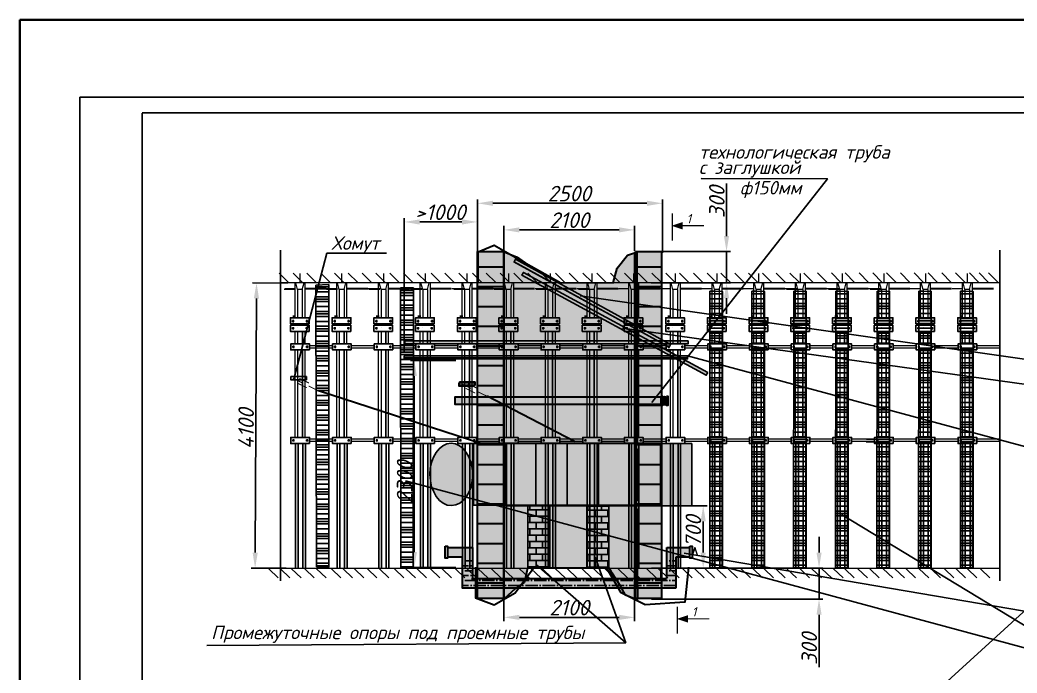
# Model space of a CAD drawing. Header units: millimetres. Extents: x 2479 to 6465, y 644 to 4399.
# Drawn here: x 3192.4 to 3512.8, y 916.5 to 1126.5 of the extents above; entities that cross this region are included whole.
import ezdxf

# ---------------------------------------------------------------- set-up
doc = ezdxf.new("R2010")
doc.units = ezdxf.units.MM
doc.header["$PDMODE"] = 1
doc.layers.add('Layer1', color=5, linetype='Continuous')
doc.layers.add('надписи', color=7, linetype='Continuous')
doc.styles.add('3m', font='italict.shx', dxfattribs={"height": 3})
doc.styles.get("Standard").update_dxf_attribs({"font": 'isocpeui.ttf'})
doc.dimstyles.new('ISO-25$0', dxfattribs={"dimtxt": 2.5, "dimasz": 2.5, "dimexe": 1.25, "dimexo": 2, "dimgap": 3, "dimtad": 1, "dimjust": 2, "dimtih": 1, "dimtoh": 1, "dimdec": 3, "dimlfac": 0.1, "dimtxsty": '3m', "dimblk": 'NONE', "dimcen": 2.5, "dimdle": 2, "dimse1": 1, "dimse2": 1, "dimclrd": 256, "dimclrt": 5, "dimadec": 0, "dimazin": 0, "dimtm": 1e-09, "dimtfac": 1, "dimtdec": 3, "dimtmove": 0, "dimatfit": 3, "dimfxl": 0, "dimlwd": 0, "dimlwe": 0, "dimarcsym": 0})

# ---------------------------------------------------------------- blocks, each defined once
blk = doc.blocks.new('*D320')
at = {"color": 0, "linetype": 'Continuous', "lineweight": -2}
for p, q in [((3347.9, 949.59), (3347.9, 933.19)), ((3389.9, 949.59), (3389.9, 933.19)), ((3384.9, 934.44), (3352.9, 934.44))]:
    blk.add_line(p, q, dxfattribs=at)
at = {"color": 0, "linetype": 'Continuous', "lineweight": 40}
for points in [[(3352.9, 935.28), (3352.9, 933.61), (3347.9, 934.44)], [(3384.9, 935.28), (3384.9, 933.61), (3389.9, 934.44)]]:
    blk.add_solid(points, dxfattribs=at)
at = {"layer": 'Defpoints', "color": 0, "linetype": 'Continuous', "lineweight": 40}
for p in [(3347.9, 950.21), (3389.9, 950.21), (3347.9, 934.44)]:
    blk.add_point(p, dxfattribs=at)
at = {"color": 0, "linetype": 'Continuous', "lineweight": 18, "insert": (3368.9, 937.57), "char_height": 5, "attachment_point": 5}
blk.add_mtext('2100', dxfattribs=at)
blk = doc.blocks.new('zam1')
at = {"color": 5, "linetype": 'Continuous'}
blk.add_line((-3.01, 0, 2), (-3.01, 0, 2), dxfattribs=at)
at = {"color": 12, "linetype": 'Continuous'}
for p, q in [((-2.58, 1, 2.5), (-1.84, 1, 2.5)), ((-2.23, 1.4, 2.5), (-2.23, 0.61, 2.5)), ((1.8, 1, 2.5), (2.54, 1, 2.5)), ((2.16, 1.4, 2.5), (2.16, 0.61, 2.5))]:
    blk.add_line(p, q, dxfattribs=at)
blk.add_3dface([(-3.01, 0, 2), (-3.01, 1.96, 2), (3.01, 1.96, 2), (3.01, 0, 2)])
blk = doc.blocks.new('рама')
at = {"color": 7, "linetype": 'Continuous', "lineweight": 0}
for p, q in [((170.65, 2238.06), (170.65, 2241.06)), ((169.16, 2238.05), (169.16, 2233.56)), ((170, 2235.95), (169.44, 2238.05)), ((171.51, 2235.95), (172.07, 2238.05)), ((172.38, 2238.05), (172.38, 2233.56)), ((162.34, 2236.06), (169.13, 2236.04)), ((162.35, 2236.31), (169.13, 2236.29)), ((169.16, 2233.56), (169.16, 2226.89)), ((170, 2235.95), (170, 2233.56)), ((170, 2233.56), (170, 2226.89)), ((171.51, 2235.95), (171.51, 2233.56)), ((171.51, 2233.56), (171.51, 2226.89)), ((172.38, 2233.56), (172.38, 2226.89)), ((169.16, 2222.5), (169.16, 2218.53)), ((171.51, 2222.5), (171.51, 2218.53)), ((172.38, 2222.5), (172.38, 2218.53)), ((169.16, 2216.54), (169.16, 2188.43)), ((171.51, 2216.54), (171.51, 2188.4)), ((172.38, 2216.54), (172.38, 2188.4))]:
    blk.add_line(p, q, dxfattribs=at)
at = {"color": 7, "lineweight": 13}
blk.add_line((175.6, 2236.31), (172.31, 2236.31), dxfattribs=at)
at = {"color": 2, "linetype": 'Continuous'}
for p, q in [((172.14, 2227.37), (173.02, 2227.37)), ((172.22, 2227.37), (173.1, 2227.37))]:
    blk.add_line(p, q, dxfattribs=at)
at = {"color": 5, "linetype": 'Continuous'}
for p, q in [((167.71, 2224.93, 2), (167.71, 2224.93, 2)), ((167.79, 2224.93, 2), (167.79, 2224.93, 2)), ((167.79, 2222.49, 2), (167.79, 2222.49, 2))]:
    blk.add_line(p, q, dxfattribs=at)
at = {"color": 7, "linetype": 'Continuous'}
for p, q in [((173.81, 2224.93, 2), (167.79, 2224.93, 2)), ((169.12, 2224.93, -0.23), (169.12, 2224.45, -0.14)), ((170.01, 2224.45, -0.58), (170.01, 2224.93, -1)), ((171.5, 2224.93, -0.63), (171.5, 2224.45, -0.36)), ((172.39, 2224.93, -0.78), (172.39, 2224.45, -0.45)), ((171.5, 2223.81), (171.5, 2223.81)), ((171.5, 2223.81), (171.5, 2223.81))]:
    blk.add_line(p, q, dxfattribs=at)
at = {"color": 12, "linetype": 'Continuous'}
for p, q in [((168.16, 2225.76, 2.5), (168.9, 2225.76, 2.5)), ((168.51, 2226.16, 2.5), (168.51, 2225.37, 2.5)), ((168.58, 2223.89, 2.5), (168.58, 2223.1, 2.5)), ((172.61, 2225.76, 2.5), (173.35, 2225.76, 2.5)), ((172.96, 2226.16, 2.5), (172.96, 2225.37, 2.5)), ((172.96, 2223.89, 2.5), (172.96, 2223.1, 2.5)), ((168.22, 2223.49, 2.5), (168.96, 2223.49, 2.5)), ((172.61, 2223.49, 2.5), (173.35, 2223.49, 2.5))]:
    blk.add_line(p, q, dxfattribs=at)
at = {"color": 7}
for p, q in [((169.97, 2222.5), (169.97, 2218.53)), ((169.97, 2216.54), (169.97, 2188.4)), ((169.02, 2186.41), (169.02, 2146.32)), ((169.85, 2186.41), (169.85, 2146.32)), ((171.38, 2186.41), (171.38, 2146.32)), ((172.23, 2186.41), (172.23, 2146.32))]:
    blk.add_line(p, q, dxfattribs=at)
at = {"linetype": 'Continuous', "lineweight": 13}
for p, q in [((160.29, 2217.87), (167.69, 2217.87)), ((160.28, 2217.07), (167.69, 2217.07)), ((160.28, 2187.07), (167.69, 2187.07)), ((160.29, 2187.87), (167.69, 2187.87))]:
    blk.add_line(p, q, dxfattribs=at)
at = {"color": 7, "linetype": 'Continuous', "lineweight": 0}
blk.add_lwpolyline([(169.99, 2235.93), (171.5, 2235.93)], dxfattribs=at)
for points in [[(167.79, 2224.93, 2), (167.79, 2226.89, 2), (173.81, 2226.89, 2), (173.81, 2224.93, 2)], [(167.79, 2222.49, 2), (167.79, 2224.45, 2), (173.81, 2224.45, 2), (173.81, 2222.49, 2)]]:
    blk.add_3dface(points)
at = {"color": 2, "linetype": 'Continuous', "rotation": 359.9999999997382}
for p in [(170.68, 2216.51), (170.68, 2186.44)]:
    blk.add_blockref('zam1', p, dxfattribs=at)
blk = doc.blocks.new('*D327')
at = {"color": 0, "linetype": 'Continuous', "lineweight": -2}
for p, q in [((3278.36, 1041.92), (3267.14, 1041.97)), ((3267.97, 955.26), (3268.37, 1036.97)), ((3277.91, 950.21), (3266.69, 950.26))]:
    blk.add_line(p, q, dxfattribs=at)
at = {"color": 0, "linetype": 'Continuous', "lineweight": 40}
for points in [[(3267.53, 1036.97), (3269.2, 1036.96), (3268.39, 1041.97)], [(3267.13, 955.26), (3268.8, 955.25), (3267.94, 950.26)]]:
    blk.add_solid(points, dxfattribs=at)
at = {"layer": 'Defpoints', "color": 0, "linetype": 'Continuous', "lineweight": 40}
for p in [(3268.39, 1041.97), (3278.98, 1041.92), (3278.53, 950.21)]:
    blk.add_point(p, dxfattribs=at)
at = {"color": 0, "linetype": 'Continuous', "lineweight": 18, "insert": (3265.04, 995.09), "char_height": 5, "attachment_point": 5, "rotation": 89.7211}
blk.add_mtext('4100', dxfattribs=at)
blk = doc.blocks.new('*D328')
at = {"color": 0, "linetype": 'Continuous', "lineweight": -2}
for p, q in [((3449.17, 955.29), (3449.17, 960.29)), ((3395.33, 950.29), (3450.42, 950.29)), ((3449.17, 950.29), (3449.17, 940.29)), ((3395.33, 940.29), (3450.42, 940.29)), ((3449.17, 935.29), (3449.17, 918.42))]:
    blk.add_line(p, q, dxfattribs=at)
at = {"color": 0, "linetype": 'Continuous', "lineweight": 40}
for points in [[(3448.34, 955.29), (3450, 955.29), (3449.17, 950.29)], [(3448.34, 935.29), (3450, 935.29), (3449.17, 940.29)]]:
    blk.add_solid(points, dxfattribs=at)
at = {"layer": 'Defpoints', "color": 0, "linetype": 'Continuous', "lineweight": 40}
for p in [(3394.71, 950.29), (3394.71, 940.29), (3449.17, 940.29)]:
    blk.add_point(p, dxfattribs=at)
at = {"color": 0, "linetype": 'Continuous', "lineweight": 18, "insert": (3446.04, 924.35), "char_height": 5, "attachment_point": 5, "rotation": 90}
blk.add_mtext('300', dxfattribs=at)
blk = doc.blocks.new('*D332')
at = {"color": 0, "linetype": 'Continuous', "lineweight": -2}
for p, q in [((3419.44, 1057.04), (3419.44, 1073.91)), ((3395.21, 1052.04), (3420.69, 1052.04)), ((3419.44, 1042.04), (3419.44, 1052.04)), ((3395.21, 1042.04), (3420.69, 1042.04)), ((3419.44, 1037.04), (3419.44, 1032.04))]:
    blk.add_line(p, q, dxfattribs=at)
at = {"color": 0, "linetype": 'Continuous', "lineweight": 40}
for points in [[(3418.61, 1057.04), (3420.27, 1057.04), (3419.44, 1052.04)], [(3418.61, 1037.04), (3420.27, 1037.04), (3419.44, 1042.04)]]:
    blk.add_solid(points, dxfattribs=at)
at = {"layer": 'Defpoints', "color": 0, "linetype": 'Continuous', "lineweight": 40}
for p in [(3394.59, 1052.04), (3394.59, 1042.04), (3419.44, 1042.04)]:
    blk.add_point(p, dxfattribs=at)
at = {"color": 0, "linetype": 'Continuous', "lineweight": 18, "insert": (3416.32, 1067.98), "char_height": 5, "attachment_point": 5, "rotation": 90}
blk.add_mtext('300', dxfattribs=at)
blk = doc.blocks.new('*D333')
at = {"color": 0, "linetype": 'Continuous', "lineweight": -2}
for p, q in [((3395.33, 970.29), (3413.19, 970.29)), ((3411.94, 955.29), (3411.94, 965.29)), ((3395.33, 950.29), (3413.19, 950.29))]:
    blk.add_line(p, q, dxfattribs=at)
at = {"color": 0, "linetype": 'Continuous', "lineweight": 40}
for points in [[(3411.11, 965.29), (3412.78, 965.29), (3411.94, 970.29)], [(3411.11, 955.29), (3412.78, 955.29), (3411.94, 950.29)]]:
    blk.add_solid(points, dxfattribs=at)
at = {"layer": 'Defpoints', "color": 0, "linetype": 'Continuous', "lineweight": 40}
for p in [(3394.71, 970.29), (3411.94, 970.29), (3394.71, 950.29)]:
    blk.add_point(p, dxfattribs=at)
at = {"color": 0, "linetype": 'Continuous', "lineweight": 18, "insert": (3408.78, 960.36), "char_height": 5, "attachment_point": 5, "rotation": 90}
blk.add_mtext('>700', dxfattribs=at)
blk = doc.blocks.new('*D334')
at = {"color": 0, "linetype": 'Continuous', "lineweight": -2}
for p, q in [((3332.4, 1017.04), (3317.85, 1017.04)), ((3319.1, 955.43), (3319.1, 1012.04)), ((3332.4, 950.43), (3317.85, 950.43))]:
    blk.add_line(p, q, dxfattribs=at)
at = {"color": 0, "linetype": 'Continuous', "lineweight": 40}
for points in [[(3318.26, 1012.04), (3319.93, 1012.04), (3319.1, 1017.04)], [(3318.26, 955.43), (3319.93, 955.43), (3319.1, 950.43)]]:
    blk.add_solid(points, dxfattribs=at)
at = {"layer": 'Defpoints', "color": 0, "linetype": 'Continuous', "lineweight": 40}
for p in [(3319.1, 1017.04), (3333.02, 1017.04), (3333.02, 950.43)]:
    blk.add_point(p, dxfattribs=at)
at = {"color": 0, "linetype": 'Continuous', "lineweight": 18, "insert": (3315.97, 977.95), "char_height": 5, "attachment_point": 5, "rotation": 90}
blk.add_mtext('2300', dxfattribs=at)
blk = doc.blocks.new('нош')
at = {"color": 7, "linetype": 'Continuous', "const_width": 0.311}
for points in [[(2569.79, 1797.84), (2566.69, 1799.37)], [(2571.2, 1796.3), (2568.1, 1797.83)], [(2571.93, 1797.79), (2568.83, 1799.32)], [(2623.97, 1796.09), (2620.86, 1797.62)], [(2626.11, 1796.04), (2623, 1797.57)], [(2574.91, 1795.31), (2571.8, 1796.85)], [(2625.37, 1794.56), (2622.27, 1796.09)], [(2629.08, 1793.57), (2625.98, 1795.1)]]:
    blk.add_lwpolyline(points, dxfattribs=at)
at = {"layer": 'надписи'}
for points in [[(2566.07, 1799.89), (2571.1, 1799.89), (2571.1, 1798.86), (2566.07, 1798.86)], [(2620.24, 1798.14), (2625.28, 1798.14), (2625.28, 1797.11), (2620.24, 1797.11)]]:
    blk.add_lwpolyline(points, close=True, dxfattribs=at)
at = {"layer": 'надписи', "lineweight": 30}
for points in [[(2574.98, 1795.4), (2627.49, 1778.37)], [(2629.15, 1793.65), (2657.27, 1779.12)]]:
    blk.add_lwpolyline(points, dxfattribs=at)
blk = doc.blocks.new('*D336')
at = {"color": 0, "linetype": 'Continuous', "lineweight": -2}
for p, q in [((3315.86, 1019.97), (3315.86, 1062.83)), ((3334.38, 1061.58), (3320.86, 1061.58)), ((3339.38, 1019.97), (3339.38, 1062.83))]:
    blk.add_line(p, q, dxfattribs=at)
at = {"color": 0, "linetype": 'Continuous', "lineweight": 40}
for points in [[(3320.86, 1062.41), (3320.86, 1060.74), (3315.86, 1061.58)], [(3334.38, 1062.41), (3334.38, 1060.74), (3339.38, 1061.58)]]:
    blk.add_solid(points, dxfattribs=at)
at = {"layer": 'Defpoints', "color": 0, "linetype": 'Continuous', "lineweight": 40}
for p in [(3315.86, 1061.58), (3315.86, 1019.35), (3339.38, 1019.35)]:
    blk.add_point(p, dxfattribs=at)
at = {"color": 0, "linetype": 'Continuous', "lineweight": 18, "insert": (3327.46, 1064.7), "char_height": 5, "attachment_point": 5}
blk.add_mtext('>1000', dxfattribs=at)
blk = doc.blocks.new('щшжщ')
for points in [[(2287.96, 1758.49), (2287.96, 1778.49), (2297.96, 1778.49), (2297.96, 1758.49)], [(2297.96, 1758.49), (2297.96, 1778.49), (2307.96, 1778.49), (2307.96, 1758.49)], [(2307.96, 1758.49), (2307.96, 1778.49), (2317.96, 1778.49), (2317.96, 1758.49)], [(2317.96, 1758.49), (2317.96, 1778.49), (2327.96, 1778.49), (2327.96, 1758.49)], [(2327.96, 1758.49), (2327.96, 1778.49), (2337.96, 1778.49), (2337.96, 1758.49)], [(2337.96, 1758.49), (2337.96, 1778.49), (2347.96, 1778.49), (2347.96, 1758.49)]]:
    blk.add_hatch(color=5).paths.add_polyline_path(points)
at = {"layer": 'Layer1'}
h = blk.add_hatch(color=5, dxfattribs=at)
edge = h.paths.add_edge_path()
edge.add_ellipse((2280.78, 1768.41), major_axis=(-0.06, 10.02), ratio=0.686268, start_angle=0, end_angle=360)
at = {"elevation": 2}
for points in [[(2287.96, 1758.49), (2287.96, 1778.49), (2297.96, 1778.49), (2297.96, 1758.49), (2287.96, 1758.49)], [(2297.96, 1758.49), (2297.96, 1778.49), (2307.96, 1778.49), (2307.96, 1758.49), (2297.96, 1758.49)], [(2307.96, 1758.49), (2307.96, 1778.49), (2317.96, 1778.49), (2317.96, 1758.49), (2307.96, 1758.49)], [(2318.04, 1758.49), (2318.04, 1778.49), (2328.04, 1778.49), (2328.04, 1758.49), (2318.04, 1758.49)], [(2327.96, 1758.49), (2327.96, 1778.49), (2337.96, 1778.49), (2337.96, 1758.49), (2327.96, 1758.49)], [(2337.96, 1758.49), (2337.96, 1778.49), (2347.96, 1778.49), (2347.96, 1758.49), (2337.96, 1758.49)]]:
    blk.add_lwpolyline(points, dxfattribs=at)
blk.add_ellipse((2280.78, 1768.41), major_axis=(-0.06, 10.02), ratio=0.686268)
blk = doc.blocks.new('*D343')
at = {"color": 0, "linetype": 'Continuous', "lineweight": -2}
for p, q in [((3347.9, 1052.33), (3347.9, 1060.28)), ((3384.9, 1059.03), (3352.9, 1059.03)), ((3389.9, 1052.33), (3389.9, 1060.28))]:
    blk.add_line(p, q, dxfattribs=at)
at = {"color": 0, "linetype": 'Continuous', "lineweight": 40}
for points in [[(3352.9, 1059.86), (3352.9, 1058.2), (3347.9, 1059.03)], [(3384.9, 1059.86), (3384.9, 1058.2), (3389.9, 1059.03)]]:
    blk.add_solid(points, dxfattribs=at)
at = {"layer": 'Defpoints', "color": 0, "linetype": 'Continuous', "lineweight": 40}
for p in [(3347.9, 1059.03), (3347.9, 1051.71), (3389.9, 1051.71)]:
    blk.add_point(p, dxfattribs=at)
at = {"color": 0, "linetype": 'Continuous', "lineweight": 18, "insert": (3368.9, 1062.15), "char_height": 5, "attachment_point": 5}
blk.add_mtext('2100', dxfattribs=at)
blk = doc.blocks.new('*D344')
at = {"color": 0, "linetype": 'Continuous', "lineweight": -2}
for p, q in [((3339.38, 1051.61), (3339.38, 1068.82)), ((3393.84, 1067.57), (3344.38, 1067.57)), ((3398.84, 1051.61), (3398.84, 1068.82))]:
    blk.add_line(p, q, dxfattribs=at)
at = {"color": 0, "linetype": 'Continuous', "lineweight": 40}
for points in [[(3344.38, 1068.41), (3344.38, 1066.74), (3339.38, 1067.57)], [(3393.84, 1068.41), (3393.84, 1066.74), (3398.84, 1067.57)]]:
    blk.add_solid(points, dxfattribs=at)
at = {"layer": 'Defpoints', "color": 0, "linetype": 'Continuous', "lineweight": 40}
for p in [(3339.38, 1067.57), (3339.38, 1050.98), (3398.84, 1050.98)]:
    blk.add_point(p, dxfattribs=at)
at = {"color": 0, "linetype": 'Continuous', "lineweight": 18, "insert": (3368.9, 1070.7), "char_height": 5, "attachment_point": 5}
blk.add_mtext('2500', dxfattribs=at)

msp = doc.modelspace()

# ---------------------------------------------------------------- hatches: boundary and pattern name
at = {"lineweight": 40}
for points in [[(3339.42256, 1052.12688), (3347.78054, 1052.12688), (3347.78054, 940.52634), (3339.42256, 940.52634)], [(3390.16923, 1052.12688), (3398.52721, 1052.12688), (3398.52721, 940.52634), (3390.16923, 940.52634)]]:
    msp.add_hatch(color=161, dxfattribs=at).paths.add_polyline_path(points)
at = {"lineweight": 30}
h = msp.add_hatch(dxfattribs=at)
h.set_pattern_fill('ANSI31', color=256, scale=2, angle=135, style=0)
h.set_pattern_definition([(180, (957.484, -788.021), (-1e-15, -6.35), [])])
h.paths.add_polyline_path([(3339.42256, 1052.12688), (3347.78054, 1052.12688), (3347.78054, 940.52634), (3339.42256, 940.52634)])
h = msp.add_hatch(dxfattribs=at)
h.set_pattern_fill('ANSI31', color=256, scale=2, angle=135, style=0)
h.set_pattern_definition([(180, (1008.533, -788.021), (-1e-15, -6.35), [])])
h.paths.add_polyline_path([(3390.47149, 1052.12688), (3398.82947, 1052.12688), (3398.82947, 940.52634), (3390.47149, 940.52634)])
h = msp.add_hatch()
h.set_pattern_fill('CLAY', color=12, style=0)
h.set_pattern_definition([(0, (-601.6188, -254.6807), (0, 4.7625), []), (0, (-601.6188, -253.887), (0, 4.7625), []), (0, (-601.6188, -253.093), (0, 4.7625), []), (0, (-601.6188, -251.5057), (0, 4.7625), [4.7625, -3.175])])
h.paths.add_polyline_path([(3291.58305, 1041.45374), (3287.49351, 1041.27856), (3287.7061, 950.69818), (3291.64826, 950.61257)])
h = msp.add_hatch()
h.set_pattern_fill('CLAY', color=12, style=0)
h.set_pattern_definition([(0, (-574.4693, -252.6716), (0, 4.7625), []), (0, (-574.4693, -251.878), (0, 4.7625), []), (0, (-574.4693, -251.084), (0, 4.7625), []), (0, (-574.4693, -249.4966), (0, 4.7625), [4.7625, -3.175])])
h.paths.add_polyline_path([(3318.80364, 1040.37421), (3314.7035, 1040.37421), (3314.72632, 950.37234), (3318.7484, 950.41377)])
h = msp.add_hatch()
h.set_pattern_fill('CLAY', color=12, style=0)
h.set_pattern_definition([(0, (-475.0904, -256.912), (0, 4.7625), []), (0, (-475.0904, -256.1184), (0, 4.7625), []), (0, (-475.0904, -255.3247), (0, 4.7625), []), (0, (-475.0904, -253.737), (0, 4.7625), [4.7625, -3.175])])
h.paths.add_polyline_path([(3418.11139, 1039.2223), (3414.11111, 1039.32444), (3414.05108, 950.31855), (3418.11137, 950.31855)])
h = msp.add_hatch()
h.set_pattern_fill('CLAY', color=12, style=0)
h.set_pattern_definition([(0, (-461.6056, -256.912), (0, 4.7625), []), (0, (-461.6056, -256.1184), (0, 4.7625), []), (0, (-461.6056, -255.3247), (0, 4.7625), []), (0, (-461.6056, -253.737), (0, 4.7625), [4.7625, -3.175])])
h.paths.add_polyline_path([(3431.59618, 1039.2223), (3427.5959, 1039.32444), (3427.53587, 950.31855), (3431.59616, 950.31855)])
h = msp.add_hatch()
h.set_pattern_fill('CLAY', color=12, style=0)
h.set_pattern_definition([(0, (-448.162, -256.912), (0, 4.7625), []), (0, (-448.162, -256.1184), (0, 4.7625), []), (0, (-448.162, -255.3247), (0, 4.7625), []), (0, (-448.162, -253.737), (0, 4.7625), [4.7625, -3.175])])
h.paths.add_polyline_path([(3445.03972, 1039.2223), (3441.03944, 1039.32444), (3440.97941, 950.31855), (3445.0397, 950.31855)])
h = msp.add_hatch()
h.set_pattern_fill('CLAY', color=12, style=0)
h.set_pattern_definition([(0, (-434.662, -256.912), (0, 4.7625), []), (0, (-434.662, -256.1184), (0, 4.7625), []), (0, (-434.662, -255.3247), (0, 4.7625), []), (0, (-434.662, -253.737), (0, 4.7625), [4.7625, -3.175])])
h.paths.add_polyline_path([(3458.53984, 1039.2223), (3454.53955, 1039.32444), (3454.47953, 950.31855), (3458.53982, 950.31855)])
h = msp.add_hatch()
h.set_pattern_fill('CLAY', color=12, style=0)
h.set_pattern_definition([(0, (-421.3834, -256.912), (0, 4.7625), []), (0, (-421.3834, -256.1184), (0, 4.7625), []), (0, (-421.3834, -255.3247), (0, 4.7625), []), (0, (-421.3834, -253.737), (0, 4.7625), [4.7625, -3.175])])
h.paths.add_polyline_path([(3471.81842, 1039.2223), (3467.81813, 1039.32444), (3467.75811, 950.31855), (3471.8184, 950.31855)])
h = msp.add_hatch()
h.set_pattern_fill('CLAY', color=12, style=0)
h.set_pattern_definition([(0, (-407.9697, -256.912), (0, 4.7625), []), (0, (-407.9697, -256.1184), (0, 4.7625), []), (0, (-407.9697, -255.3247), (0, 4.7625), []), (0, (-407.9697, -253.737), (0, 4.7625), [4.7625, -3.175])])
h.paths.add_polyline_path([(3485.23215, 1039.2223), (3481.23186, 1039.32444), (3481.17184, 950.31855), (3485.23213, 950.31855)])
h = msp.add_hatch()
h.set_pattern_fill('CLAY', color=12, style=0)
h.set_pattern_definition([(0, (-394.526, -256.912), (0, 4.7625), []), (0, (-394.526, -256.1184), (0, 4.7625), []), (0, (-394.526, -255.3247), (0, 4.7625), []), (0, (-394.526, -253.737), (0, 4.7625), [4.7625, -3.175])])
h.paths.add_polyline_path([(3498.67569, 1039.2223), (3494.6754, 1039.32444), (3494.61538, 950.31855), (3498.67567, 950.31855)])
msp.add_hatch(color=5).paths.add_polyline_path([(3398.27922, 970.30867), (3398.27922, 990.30867), (3408.27922, 990.30867), (3408.27922, 970.30867)])
h = msp.add_hatch()
h.set_pattern_fill('AR-B816', color=256, scale=0.01, style=0)
h.set_pattern_definition([(0, (-116.4277, -248.1618), (0, 2.032), []), (90, (-116.4277, -248.1618), (-2.032, 2.032), [2.032, -2.032])])
h.paths.add_polyline_path([(3362.66481, 970.32442), (3355.54769, 970.32442), (3355.54769, 950.44226), (3362.66481, 950.44226)])
h = msp.add_hatch()
h.set_pattern_fill('AR-B816', color=256, scale=0.01, style=0)
h.set_pattern_definition([(0, (-97.4487, -248.2935), (0, 2.032), []), (90, (-97.4487, -248.2935), (-2.032, 2.032), [2.032, -2.032])])
h.paths.add_polyline_path([(3381.6438, 970.19275), (3374.52668, 970.19275), (3374.52668, 950.31059), (3381.6438, 950.31059)])
at = {"layer": 'Layer1'}
for color, points in [(4, [(3401.45564, 1022.22462), (3351.6117, 1049.62173), (3351.1382, 1048.74093), (3400.98215, 1021.34382)]), (4, [(3413.38016, 1013.16313), (3354.15256, 1045.34738), (3353.67906, 1044.46658), (3412.90666, 1012.28234)]), (3, [(3407.07222, 1023.34697), (3316.01974, 1023.34697), (3316.01974, 1022.34697), (3407.07222, 1022.34697)]), (3, [(3406.92594, 1018.52386), (3315.87346, 1018.52386), (3315.87346, 1017.52386), (3406.92594, 1017.52386)])]:
    msp.add_hatch(color=color, dxfattribs=at).paths.add_polyline_path(points)
at = {"layer": 'Layer1', "lineweight": 40}
msp.add_hatch(color=7, dxfattribs=at).paths.add_polyline_path([(3403.19946, 953.9394), (3407.59109, 953.9394), (3407.59109, 956.9394), (3400.19441, 956.9394), (3400.19441, 946.9394), (3337.45532, 946.9394), (3337.45532, 956.9394), (3329.45532, 956.9394), (3329.45532, 953.9394), (3334.45532, 953.9394), (3334.45532, 943.9394), (3403.19946, 943.9394)])
at = {"layer": 'Layer1'}
h = msp.add_hatch(dxfattribs=at)
h.set_pattern_fill('ANSI36', color=5, scale=0.5, angle=135, style=0)
h.set_pattern_definition([(180, (1019.5755, -722.1923), (-2.778125, -1.5875), [3.96875, -0.79375, 0, -0.79375])])
h.paths.add_polyline_path([(3403.19946, 953.9394), (3400.19441, 953.9394), (3400.19441, 946.9394), (3337.45532, 946.9394), (3337.45532, 953.9394), (3334.45532, 953.9394), (3334.45532, 943.9394), (3403.19946, 943.9394)])
at = {"layer": 'надписи'}
for color, points in [(254, [(3347.99275, 940.45212), (3347.99275, 1051.93334), (3352.14633, 1050.23238), (3355.47981, 1047.86988), (3359.39947, 1045.54638), (3365.81738, 1042.14718), (3382.9796, 1042.02225), (3384.27891, 1046.68217), (3387.59934, 1050.8644), (3389.85163, 1051.62873), (3389.85163, 940.43391), (3387.0121, 941.58761), (3385.21556, 944.66414), (3382.64908, 948.638), (3381.84289, 950.25872), (3355.46397, 950.25872), (3354.49026, 945.80362), (3351.56909, 943.69612)]), (8, [(3398.40399, 1005.24448), (3332.16682, 1005.24448), (3332.16682, 1002.94687), (3398.40399, 1002.94687)])]:
    msp.add_hatch(color=color, dxfattribs=at).paths.add_polyline_path(points)
h = msp.add_hatch(color=8, dxfattribs=at)
h.paths.add_polyline_path([(3398.39874, 1005.49934), (3398.89211, 1005.49934), (3398.89211, 1002.64871), (3398.39874, 1002.64871)])
h.paths.add_polyline_path([(3400.09549, 1005.49934), (3400.58887, 1005.49934), (3400.58887, 1002.64871), (3400.09549, 1002.64871)])
edge = h.paths.add_edge_path()
edge.add_arc((3399.49342, 1004.75165), 0.61685, 12.5720671, 162.8025345)
edge = h.paths.add_edge_path()
edge.add_arc((3399.48668, 1003.74389), 0.6793, 210.9585308, 333.6668676)
h = msp.add_hatch(color=8, dxfattribs=at)
edge = h.paths.add_edge_path()
edge.add_ellipse((3399.51429, 1004.0881), major_axis=(0, -1.25366), ratio=0.596490859, start_angle=0, end_angle=360)

# ---------------------------------------------------------------- linework, layer by layer
at = {"color": 7}
for p, q in [((3211.64843, 713.46869), (3211.64843, 1101.71301)), ((3211.64843, 1101.67866), (3791.44567, 1101.67866)), ((3231.64843, 1096.67866), (3786.44567, 1096.67866)), ((3231.64843, 719.12495), (3231.64843, 1096.5065))]:
    msp.add_line(p, q, dxfattribs=at)
at = {"linetype": 'Continuous', "lineweight": 13}
for p, q in [((3401.92191, 1064.26311), (3401.92191, 1055.66158)), ((3403.62539, 937.87621), (3403.62539, 929.27468))]:
    msp.add_line(p, q, dxfattribs=at)
at = {"linetype": 'Continuous', "lineweight": 0}
for p, q in [((3278.71505, 1042.14048), (3275.70751, 1045.14802)), ((3283.15129, 1042.14048), (3280.14334, 1045.14843)), ((3287.58754, 1042.14048), (3284.57918, 1045.14885)), ((3292.02379, 1042.14048), (3289.01501, 1045.14926)), ((3296.46003, 1042.14048), (3293.45085, 1045.14967)), ((3300.89628, 1042.14048), (3297.88668, 1045.15008)), ((3305.33253, 1042.14048), (3302.32252, 1045.15049)), ((3309.76877, 1042.14048), (3306.75835, 1045.1509)), ((3314.20502, 1042.14048), (3311.19419, 1045.15131)), ((3318.64127, 1042.14048), (3315.63003, 1045.15172)), ((3323.07751, 1042.14048), (3320.06586, 1045.15213)), ((3327.51376, 1042.14048), (3324.5017, 1045.15254)), ((3331.95, 1042.14048), (3328.93753, 1045.15296)), ((3336.38625, 1042.14048), (3333.37337, 1045.15337)), ((3340.8225, 1042.14048), (3337.8092, 1045.15378)), ((3345.25874, 1042.14048), (3342.24504, 1045.15419)), ((3349.69499, 1042.14048), (3346.68087, 1045.1546)), ((3354.13124, 1042.14048), (3351.11671, 1045.15501)), ((3358.56748, 1042.14048), (3355.55254, 1045.15542)), ((3363.00373, 1042.14048), (3359.98838, 1045.15583)), ((3367.43998, 1042.14048), (3364.42422, 1045.15624)), ((3371.87622, 1042.14048), (3368.86005, 1045.15665)), ((3376.31247, 1042.14048), (3373.29589, 1045.15707)), ((3380.74872, 1042.14048), (3377.73172, 1045.15748)), ((3385.18496, 1042.14048), (3382.16756, 1045.15789)), ((3389.62121, 1042.14048), (3386.60339, 1045.1583)), ((3394.05746, 1042.14048), (3391.03923, 1045.15871)), ((3398.4937, 1042.14048), (3395.47506, 1045.15912)), ((3402.92995, 1042.14048), (3399.9109, 1045.15953)), ((3407.3662, 1042.14048), (3404.34674, 1045.15994)), ((3411.80244, 1042.14048), (3408.78257, 1045.16035)), ((3416.23869, 1042.14048), (3413.21841, 1045.16076)), ((3420.67494, 1042.14048), (3417.65424, 1045.16118)), ((3425.11118, 1042.14048), (3422.09008, 1045.16159)), ((3429.54743, 1042.14048), (3426.52591, 1045.162)), ((3433.98367, 1042.14048), (3430.96175, 1045.16241)), ((3438.41992, 1042.14048), (3435.39758, 1045.16282)), ((3442.85617, 1042.14048), (3439.83342, 1045.16323)), ((3447.29241, 1042.14048), (3444.26926, 1045.16364)), ((3451.72866, 1042.14048), (3448.70509, 1045.16405)), ((3456.16491, 1042.14048), (3453.14093, 1045.16446)), ((3460.60115, 1042.14048), (3457.57676, 1045.16487)), ((3465.0374, 1042.14048), (3462.0126, 1045.16529)), ((3469.47365, 1042.14048), (3466.44843, 1045.1657)), ((3473.90989, 1042.14048), (3470.88427, 1045.16611)), ((3478.34614, 1042.14048), (3475.3201, 1045.16652)), ((3482.78239, 1042.14048), (3479.75594, 1045.16693)), ((3487.21863, 1042.14048), (3484.19178, 1045.16734)), ((3491.65488, 1042.14048), (3488.62761, 1045.16775)), ((3496.09113, 1042.14048), (3493.06345, 1045.16816)), ((3500.52737, 1042.14048), (3497.49928, 1045.16857)), ((3503.67403, 1042.14048), (3500.64594, 1045.16857)), ((3506.68083, 1042.14048), (3503.65274, 1045.16857)), ((3275.35606, 947.11477), (3272.31749, 950.0977)), ((3279.09851, 947.11477), (3276.05994, 950.0977)), ((3282.69869, 947.11477), (3279.66012, 950.0977)), ((3286.92327, 947.11477), (3283.8847, 950.0977)), ((3290.73158, 947.11477), (3287.69301, 950.0977)), ((3295.52598, 947.11477), (3292.48741, 950.0977)), ((3299.26843, 947.11477), (3296.22986, 950.0977)), ((3302.86861, 947.11477), (3299.83004, 950.0977)), ((3307.09319, 947.11477), (3304.05462, 950.0977)), ((3310.9015, 947.11477), (3307.86293, 950.0977)), ((3315.72284, 947.11477), (3312.68427, 950.0977)), ((3319.46529, 947.11477), (3316.42672, 950.0977)), ((3323.06547, 947.11477), (3320.0269, 950.0977)), ((3327.29005, 947.11477), (3324.25148, 950.0977)), ((3331.09836, 947.11477), (3328.05979, 950.0977)), ((3335.35409, 947.11477), (3332.31552, 950.0977)), ((3339.09654, 947.11477), (3336.05797, 950.0977)), ((3342.69672, 947.11477), (3339.65815, 950.0977)), ((3346.9213, 947.11477), (3343.88273, 950.0977)), ((3350.72961, 947.11477), (3347.69104, 950.0977)), ((3355.96674, 947.11477), (3352.92817, 950.0977)), ((3359.70919, 947.11477), (3356.67061, 950.0977)), ((3363.30937, 947.11477), (3360.27079, 950.0977)), ((3367.53394, 947.11477), (3364.49537, 950.0977)), ((3371.34226, 947.11477), (3368.30369, 950.0977)), ((3376.08953, 947.11477), (3373.05096, 950.0977)), ((3379.83198, 947.11477), (3376.7934, 950.0977)), ((3383.43215, 947.11477), (3380.39358, 950.0977)), ((3387.65673, 947.11477), (3384.61816, 950.0977)), ((3391.46505, 947.11477), (3388.42648, 950.0977)), ((3396.86546, 947.11477), (3393.82689, 950.0977)), ((3400.60791, 947.11477), (3397.56933, 950.0977)), ((3404.20808, 947.11477), (3401.16951, 950.0977)), ((3408.43266, 947.11477), (3405.39409, 950.0977)), ((3412.24098, 947.11477), (3409.20241, 950.0977)), ((3415.62305, 947.11477), (3412.58448, 950.0977)), ((3419.3655, 947.11477), (3416.32693, 950.0977)), ((3422.96568, 947.11477), (3419.92711, 950.0977)), ((3427.19026, 947.11477), (3424.15168, 950.0977)), ((3430.99857, 947.11477), (3427.96, 950.0977)), ((3434.53888, 947.11477), (3431.5003, 950.0977)), ((3438.28132, 947.11477), (3435.24275, 950.0977)), ((3441.8815, 947.11477), (3438.84293, 950.0977)), ((3446.10608, 947.11477), (3443.06751, 950.0977)), ((3449.91439, 947.11477), (3446.87582, 950.0977)), ((3453.1517, 947.11477), (3450.11313, 950.0977)), ((3456.89415, 947.11477), (3453.85558, 950.0977)), ((3460.49433, 947.11477), (3457.45575, 950.0977)), ((3464.7189, 947.11477), (3461.68033, 950.0977)), ((3468.52722, 947.11477), (3465.48865, 950.0977)), ((3472.86207, 947.11477), (3469.8235, 950.0977)), ((3476.60451, 947.11477), (3473.56594, 950.0977)), ((3480.20469, 947.11477), (3477.16612, 950.0977)), ((3484.42927, 947.11477), (3481.3907, 950.0977)), ((3488.23759, 947.11477), (3485.19902, 950.0977)), ((3492.52193, 947.11477), (3489.48336, 950.0977)), ((3496.26438, 947.11477), (3493.22581, 950.0977)), ((3499.86456, 947.11477), (3496.82599, 950.0977)), ((3504.08914, 947.11477), (3501.05057, 950.0977))]:
    msp.add_line(p, q, dxfattribs=at)
at = {"color": 7, "linetype": 'Continuous', "lineweight": 0}
for p, q in [((3507.27761, 1042.05083), (3276.06155, 1042.05083)), ((3495.15665, 1041.95448), (3495.46095, 1041.95448)), ((3498.09268, 1041.95448), (3498.37665, 1041.95448)), ((3276.06155, 950.27135), (3507.26408, 950.29149))]:
    msp.add_line(p, q, dxfattribs=at)
at = {"color": 7, "lineweight": 13}
for p, q in [((3277.25104, 1039.95359), (3280.82568, 1039.95359)), ((3290.86651, 1039.95359), (3294.44115, 1039.95359)), ((3291.12597, 1040.21281), (3294.41232, 1040.21281)), ((3304.48125, 1039.95359), (3308.05589, 1039.95359)), ((3304.74071, 1040.21281), (3308.02707, 1040.21281)), ((3317.89481, 1039.95359), (3321.46945, 1039.95359)), ((3318.15427, 1040.21281), (3321.44063, 1040.21281)), ((3331.80796, 1039.95359), (3335.3826, 1039.95359)), ((3332.06742, 1040.21281), (3335.35378, 1040.21281)), ((3344.72058, 1039.95359), (3348.29522, 1039.95359)), ((3344.98004, 1040.21281), (3348.26639, 1040.21281)), ((3358.23618, 1039.95359), (3361.81081, 1039.95359)), ((3358.49564, 1040.21281), (3361.78199, 1040.21281)), ((3371.85497, 1039.95359), (3375.42961, 1039.95359)), ((3372.11443, 1040.21281), (3375.40078, 1040.21281)), ((3438.73946, 1039.95359), (3442.31409, 1039.95359)), ((3438.99892, 1040.21281), (3442.28527, 1040.21281)), ((3452.20382, 1039.95359), (3455.77846, 1039.95359)), ((3452.46328, 1040.21281), (3455.74963, 1040.21281)), ((3465.64374, 1039.95359), (3469.21838, 1039.95359)), ((3465.9032, 1040.21281), (3469.18956, 1040.21281)), ((3464.29762, 990.89237), (3467.80873, 990.89237)), ((3464.38452, 991.69852), (3467.84199, 991.69852))]:
    msp.add_line(p, q, dxfattribs=at)
for p, q in [((3536.52089, 918.8428), (3316.21569, 978.29896)), ((3536.52089, 918.8428), (3456.33835, 967.54088)), ((3387.08356, 926.26983), (3377.20043, 953.74864)), ((3387.08356, 926.26983), (3358.39402, 951.36285)), ((3252.45356, 925.37516), (3387.08356, 926.26983))]:
    msp.add_line(p, q)
at = {"color": 1, "lineweight": 40}
msp.add_line((3398.44882, 950.28795), (3398.44882, 946.9394), dxfattribs=at)
at = {"linetype": 'Continuous', "lineweight": 13, "const_width": 0.4}
for points in [[(3412.17844, 1060.36732), (3402.51065, 1060.36732)], [(3413.88192, 933.98041), (3404.21413, 933.98041)]]:
    msp.add_lwpolyline(points, dxfattribs=at)
for points in [[(3276.06155, 1052.48069), (3276.06155, 946.15308)], [(3507.26408, 1052.48069), (3507.26408, 946.15308)]]:
    msp.add_lwpolyline(points)
at = {"lineweight": 30}
for points in [[(3339.42256, 1052.12688), (3347.78054, 1052.12688), (3347.78054, 940.52634), (3339.42256, 940.52634)], [(3390.16923, 1052.12688), (3398.52721, 1052.12688), (3398.52721, 940.52634), (3390.16923, 940.52634)]]:
    msp.add_lwpolyline(points, close=True, dxfattribs=at)
at = {"elevation": 2}
msp.add_lwpolyline([(3398.27922, 970.30867), (3398.27922, 990.30867), (3408.27922, 990.30867), (3408.27922, 970.30867), (3398.27922, 970.30867)], dxfattribs=at)
for points in [[(3362.66481, 950.44226), (3355.54769, 950.44226), (3355.54769, 970.32442), (3362.66481, 970.32442)], [(3381.6438, 950.31059), (3374.52668, 950.31059), (3374.52668, 970.19275), (3381.6438, 970.19275)]]:
    msp.add_lwpolyline(points, close=True)
at = {"linetype": 'Continuous', "lineweight": 13}
for points in [[(3401.72571, 1060.34389), (3405.32846, 1059.16129), (3405.33814, 1061.53831)], [(3403.42919, 933.95698), (3407.03194, 932.77438), (3407.04162, 935.15141)]]:
    msp.add_solid(points, dxfattribs=at)
at = {"layer": 'Layer1'}
for p, q in [((3351.13001, 1048.74539), (3400.97396, 1021.34828)), ((3351.6117, 1049.62173), (3401.45564, 1022.22462)), ((3354.15256, 1045.34738), (3413.38016, 1013.16313)), ((3353.6751, 1044.46873), (3412.9027, 1012.28448)), ((3316.01974, 1023.34697), (3407.07222, 1023.34697)), ((3316.01974, 1022.34697), (3407.07222, 1022.34697)), ((3315.87346, 1018.52386), (3406.92594, 1018.52386)), ((3315.87346, 1017.52386), (3406.92594, 1017.52386))]:
    msp.add_line(p, q, dxfattribs=at)
at = {"layer": 'Layer1', "lineweight": 30}
for p, q in [((3401.65343, 958.65875), (3401.65343, 958.65875)), ((3329.78495, 956.9394), (3337.78495, 956.9394)), ((3337.78495, 956.9394), (3337.78495, 946.9394)), ((3400.21399, 946.9394), (3400.21399, 956.9394)), ((3400.24936, 956.9394), (3407.64604, 956.9394)), ((3329.78495, 953.9394), (3334.78495, 953.9394)), ((3334.45532, 953.9394), (3334.45532, 943.9394)), ((3403.25441, 953.9394), (3407.64604, 953.9394)), ((3403.25441, 943.93307), (3403.25441, 953.9394)), ((3337.45532, 946.9394), (3400.19937, 946.9394)), ((3337.49494, 946.9394), (3400.19937, 946.9394)), ((3334.41391, 943.9394), (3403.19946, 943.9394))]:
    msp.add_line(p, q, dxfattribs=at)
at = {"layer": 'Layer1'}
for points in [[(3401.45564, 1022.22462), (3351.6117, 1049.62173), (3351.1382, 1048.74093), (3400.98215, 1021.34382)], [(3413.38016, 1013.16313), (3354.15256, 1045.34738), (3353.67906, 1044.46658), (3412.90666, 1012.28234)], [(3316.01974, 1023.34697), (3407.07222, 1023.34697), (3407.07222, 1023.34697), (3316.01974, 1023.34697)], [(3407.07222, 1023.34697), (3316.01974, 1023.34697), (3316.01974, 1022.34697), (3407.07222, 1022.34697)], [(3406.92594, 1018.52386), (3315.87346, 1018.52386), (3315.87346, 1017.52386), (3406.92594, 1017.52386)], [(3315.94863, 1017.86484), (3407.00111, 1017.86484), (3407.00111, 1017.86484), (3315.94863, 1017.86484)]]:
    msp.add_lwpolyline(points, close=True, dxfattribs=at)
at = {"layer": 'надписи', "color": 1, "lineweight": 40}
msp.add_lwpolyline([(3192.36143, 1126.52964), (3840.27767, 1126.52964), (3840.27767, 644.23705), (3192.36143, 644.23705)], close=True, dxfattribs=at)
at = {"layer": 'надписи', "elevation": 2}
msp.add_lwpolyline([(3411.33124, 1075.549), (3411.33124, 1075.549), (3451.84285, 1075.47891), (3395.46772, 1003.51607)], dxfattribs=at)
at = {"layer": 'надписи'}
for points in [[(3280.34219, 1011.05166), (3291.01692, 1051.53325), (3310.21244, 1051.53325)], [(3564.03915, 1010.54353), (3372.36867, 1037.86811)], [(3564.99991, 1002.44845), (3386.05729, 1027.37541)], [(3561.08918, 977.00986), (3406.92594, 1018.52386)], [(3559.79661, 977.11981), (3405.25443, 836.25505)], [(3543.49165, 931.64012), (3405.86517, 955.04906)]]:
    msp.add_lwpolyline(points, dxfattribs=at)
at = {"layer": 'надписи', "lineweight": 30}
for points in [[(3339.59036, 1042.01478), (3339.59036, 1051.97495), (3344.71765, 1054.11913), (3351.50063, 1050.25949), (3366.2405, 1041.98872)], [(3338.78611, 950.54359), (3338.78611, 940.76583), (3344.71765, 938.45005), (3351.50063, 942.30969), (3357.58432, 950.54065)], [(3407.21462, 950.54359), (3405.98586, 939.36471), (3393.26828, 938.45005), (3385.59989, 942.30969), (3380.799, 950.54065)]]:
    msp.add_lwpolyline(points, dxfattribs=at)
for points in [[(3347.99275, 940.45212), (3347.99275, 1051.93334), (3352.14633, 1050.23238), (3355.47981, 1047.86988), (3359.39947, 1045.54638), (3365.81738, 1042.14718), (3382.9796, 1042.02225), (3384.27891, 1046.68217), (3387.59934, 1050.8644), (3389.85163, 1051.62873), (3389.85163, 940.43391), (3387.0121, 941.58761), (3385.21556, 944.66414), (3382.64908, 948.638), (3381.84289, 950.25872), (3355.46397, 950.25872), (3354.49026, 945.80362), (3351.56909, 943.69612), (3347.99275, 940.45212)], [(3390.68082, 1051.61719), (3389.87015, 1051.61719), (3389.87015, 1047.5315), (3390.68082, 1047.5315)], [(3390.70582, 1051.63168), (3389.89516, 1051.63168), (3389.89516, 1047.54599), (3390.70582, 1047.54599)], [(3390.70298, 1047.50468), (3389.89232, 1047.50468), (3389.89232, 1043.41899), (3390.70298, 1043.41899)], [(3390.72799, 1047.51917), (3389.91732, 1047.51917), (3389.91732, 1043.43348), (3390.72799, 1043.43348)], [(3390.70298, 1043.40281), (3389.89232, 1043.40281), (3389.89232, 1039.31713), (3390.70298, 1039.31713)], [(3390.72799, 1043.41731), (3389.91732, 1043.41731), (3389.91732, 1039.33162), (3390.72799, 1039.33162)], [(3390.73274, 1039.28686), (3389.92207, 1039.28686), (3389.92207, 1035.20117), (3390.73274, 1035.20117)], [(3390.75774, 1039.30135), (3389.94708, 1039.30135), (3389.94708, 1035.21566), (3390.75774, 1035.21566)], [(3390.7549, 1035.17434), (3389.94423, 1035.17434), (3389.94423, 1031.08866), (3390.7549, 1031.08866)], [(3390.7799, 1035.18884), (3389.96924, 1035.18884), (3389.96924, 1031.10315), (3390.7799, 1031.10315)], [(3390.7549, 1031.07248), (3389.94423, 1031.07248), (3389.94423, 1026.9868), (3390.7549, 1026.9868)], [(3390.7799, 1031.08698), (3389.96924, 1031.08698), (3389.96924, 1027.00129), (3390.7799, 1027.00129)], [(3390.7763, 1026.86758), (3389.96564, 1026.86758), (3389.96564, 1022.7819), (3390.7763, 1022.7819)], [(3390.77346, 1022.74058), (3389.96279, 1022.74058), (3389.96279, 1018.65489), (3390.77346, 1018.65489)], [(3390.79846, 1022.75507), (3389.9878, 1022.75507), (3389.9878, 1018.66938), (3390.79846, 1018.66938)], [(3390.77346, 1018.63872), (3389.96279, 1018.63872), (3389.96279, 1014.55303), (3390.77346, 1014.55303)], [(3390.77372, 1014.50036), (3389.96306, 1014.50036), (3389.96306, 1010.41468), (3390.77372, 1010.41468)], [(3390.79588, 1010.38785), (3389.98522, 1010.38785), (3389.98522, 1006.30216), (3390.79588, 1006.30216)], [(3390.79588, 1006.28599), (3389.98522, 1006.28599), (3389.98522, 1002.2003), (3390.79588, 1002.2003)], [(3390.77772, 1002.20235), (3389.96706, 1002.20235), (3389.96706, 998.11666), (3390.77772, 998.11666)], [(3390.79988, 998.07595), (3389.98922, 998.07595), (3389.98922, 993.99026), (3390.79988, 993.99026)], [(3390.79988, 994.09112), (3389.98922, 994.09112), (3389.98922, 990.00544), (3390.79988, 990.00544)], [(3390.81441, 988.56754), (3390.00375, 988.56754), (3390.00375, 984.48185), (3390.81441, 984.48185)], [(3390.83658, 984.45502), (3390.02591, 984.45502), (3390.02591, 980.36934), (3390.83658, 980.36934)], [(3390.83658, 980.35316), (3390.02591, 980.35316), (3390.02591, 976.26748), (3390.83658, 976.26748)], [(3390.80371, 976.23645), (3389.99305, 976.23645), (3389.99305, 972.15077), (3390.80371, 972.15077)], [(3390.87609, 969.18807), (3390.06543, 969.18807), (3390.06543, 965.10239), (3390.87609, 965.10239)], [(3390.85258, 964.99428), (3390.04192, 964.99428), (3390.04192, 960.9086), (3390.85258, 960.9086)], [(3390.87474, 960.88177), (3390.06408, 960.88177), (3390.06408, 956.79608), (3390.87474, 956.79608)], [(3390.87474, 956.85761), (3390.06408, 956.85761), (3390.06408, 952.77192), (3390.87474, 952.77192)], [(3390.85022, 952.69975), (3390.03956, 952.69975), (3390.03956, 948.61406), (3390.85022, 948.61406)], [(3390.87238, 948.58724), (3390.06172, 948.58724), (3390.06172, 944.50155), (3390.87238, 944.50155)], [(3390.89739, 944.49987), (3390.08673, 944.49987), (3390.08673, 940.41418), (3390.89739, 940.41418)]]:
    msp.add_lwpolyline(points, close=True, dxfattribs=at)
at = {"layer": 'надписи', "color": 12}
for points in [[(3287.49351, 1041.27856), (3291.58305, 1041.45374), (3291.64826, 950.61257), (3287.7061, 950.69818)], [(3314.7035, 1040.37421), (3318.80364, 1040.37421), (3318.7484, 950.41377), (3314.72632, 950.37234)], [(3414.11111, 1039.32444), (3418.11139, 1039.2223), (3418.11137, 950.31855), (3414.05108, 950.31855)], [(3427.5959, 1039.32444), (3431.59618, 1039.2223), (3431.59616, 950.31855), (3427.53587, 950.31855)], [(3441.03944, 1039.32444), (3445.03972, 1039.2223), (3445.0397, 950.31855), (3440.97941, 950.31855)], [(3454.53955, 1039.32444), (3458.53984, 1039.2223), (3458.53982, 950.31855), (3454.47953, 950.31855)], [(3467.81813, 1039.32444), (3471.81842, 1039.2223), (3471.8184, 950.31855), (3467.75811, 950.31855)], [(3481.23186, 1039.32444), (3485.23215, 1039.2223), (3485.23213, 950.31855), (3481.17184, 950.31855)], [(3494.6754, 1039.32444), (3498.67569, 1039.2223), (3498.67567, 950.31855), (3494.61538, 950.31855)]]:
    msp.add_lwpolyline(points, close=True, dxfattribs=at)
at = {"layer": 'надписи'}
msp.add_lwpolyline([(3333.37825, 1009.83135), (3338.41174, 1009.83135), (3338.41174, 1008.80148), (3333.37825, 1008.80148)], close=True, dxfattribs=at)
at = {"layer": 'надписи', "color": 252, "lineweight": 30}
msp.add_lwpolyline([(3398.40399, 1005.24448), (3332.16682, 1005.24448), (3332.16682, 1002.94687), (3398.40399, 1002.94687)], close=True, dxfattribs=at)
at = {"layer": 'надписи', "color": 252, "lineweight": 40}
for points in [[(3398.39874, 1005.49934), (3398.89211, 1005.49934), (3398.89211, 1002.64871), (3398.39874, 1002.64871)], [(3400.09549, 1005.49934), (3400.58887, 1005.49934), (3400.58887, 1002.64871), (3400.09549, 1002.64871)]]:
    msp.add_lwpolyline(points, close=True, dxfattribs=at)
at = {"layer": 'надписи', "color": 254, "elevation": 2}
msp.add_lwpolyline([(3348.11509, 990.30867), (3408.27922, 990.30867), (3408.27922, 970.30867), (3348.11509, 970.30867)], close=True, dxfattribs=at)
at = {"layer": 'надписи', "color": 5, "lineweight": 30}
for points in [[(3329.00461, 957.37539), (3329.78495, 957.37539), (3329.78495, 953.52316), (3329.00461, 953.52316)], [(3407.64604, 957.37539), (3408.42639, 957.37539), (3408.42639, 953.52316), (3407.64604, 953.52316)]]:
    msp.add_lwpolyline(points, close=True, dxfattribs=at)
at = {"layer": 'надписи', "color": 252, "lineweight": 40}
msp.add_ellipse((3399.51429, 1004.0881), major_axis=(0, -1.25366), ratio=0.596490859, dxfattribs=at)

# ---------------------------------------------------------------- block references
at = {"color": 1, "lineweight": 40}
msp.add_blockref('щшжщ', (1050.21015, -788.02109), dxfattribs=at)
at = {"layer": 'надписи', "color": 254, "xscale": -1}
for p in [(3453.10737, -1196.10034), (3466.50737, -1196.10034), (3479.90737, -1196.10034), (3493.30737, -1196.10034), (3506.78868, -1196.10034), (3520.10737, -1196.10034), (3533.50737, -1196.10034), (3546.90737, -1196.10034), (3560.30737, -1196.10034), (3573.70737, -1196.10034), (3587.10737, -1196.10034), (3600.50737, -1196.10034), (3613.90737, -1196.10034), (3627.30737, -1196.10034), (3640.70737, -1196.10034), (3654.09081, -1196.10034), (3667.53294, -1196.10034)]:
    msp.add_blockref('рама', p, dxfattribs=at)
at = {"layer": 'надписи', "color": 254}
msp.add_blockref('нош', (713.33788, -788.02109), dxfattribs=at)

# ---------------------------------------------------------------- texts
at = {"linetype": 'Continuous', "lineweight": 13}
for p in [(3406.56581, 1061.11856), (3408.26929, 934.73166)]:
    msp.add_text('1', height=3, dxfattribs=at).set_placement(p)
at = {"layer": 'надписи', "color": 5}
for s, height, p in [('технологическая труба', 4.3407152, (3410.54671, 1081.90904)), ('с заглушкой', 4.3407152, (3410.54671, 1076.99498)), ('ф150мм', 4.340715, (3423.72686, 1070.40866)), ('Хомут', 4.340715, (3292.46437, 1052.62263)), ('Промежуточные опоры под проемные трубы', 4.3407152, (3253.80122, 927.42995))]:
    msp.add_text(s, height=height, dxfattribs=at).set_placement(p)

# ---------------------------------------------------------------- dimensions: what is measured, and where the dimension line sits
at = {"color": 172, "linetype": 'Continuous', "lineweight": 18}
for base, p1, p2, angle, text, picture, middle, dimtype in [((3339.37892, 1067.57257), (3398.84075, 1050.98453), (3339.37892, 1050.98453), 180, '2500', '*D344', (3368.90014, 1067.57257), 161), ((3419.4402, 1042.0415), (3394.58507, 1052.0415), (3394.58507, 1042.0415), 90, '300', '*D332', (3419.4402, 1067.97711), 160), ((3315.86085, 1061.57571), (3339.37978, 1019.34999), (3315.86085, 1019.34999), 180, '>1000', '*D336', (3327.46391, 1061.57571), 161), ((3347.90014, 1059.02955), (3389.90014, 1051.70937), (3347.90014, 1051.70937), 180, '2100', '*D343', (3368.90014, 1059.02955), 161), ((3268.38955, 1041.96658), (3278.53465, 950.20637), (3278.98112, 1041.91501), 89.7210652, '4100', '*D327', (3268.16128, 995.0794), 161), ((3319.09579, 1017.0431), (3333.02011, 950.42504), (3333.02011, 1017.0431), 90, '2300', '*D334', (3319.09579, 977.95423), 160), ((3411.9419, 970.28795), (3394.70953, 950.28795), (3394.70953, 970.28795), 90, '>700', '*D333', (3411.9419, 960.35936), 161)]:
    dim = msp.add_linear_dim(base=base, p1=p1, p2=p2, angle=angle, text=text, dimstyle='ISO-25$0', override={"dimtxt": 5, "dimasz": 5, "dimexo": 0.625, "dimgap": 0.625, "dimjust": 0, "dimtih": 0, "dimtoh": 0, "dimdec": 2, "dimlfac": 50, "dimpost": '', "dimtxsty": 'Standard', "dimdle": 0, "dimse1": 0, "dimse2": 0, "dimclrd": 0, "dimclrt": 0, "dimtm": 0, "dimtdec": 2, "dimlwd": 65534, "dimlwe": 65534}, dxfattribs=at)
    dim.commit()
    dim.dimension.update_dxf_attribs({"geometry": picture, "text_midpoint": middle, "dimtype": dimtype})
dim = msp.add_linear_dim(base=(3449.16981, 940.28763), p1=(3394.70707, 950.28763), p2=(3394.70707, 940.28763), angle=90, text='300', dimstyle='ISO-25$0', override={"dimtxt": 5, "dimasz": 5, "dimexo": 0.625, "dimgap": 0.625, "dimjust": 0, "dimtih": 0, "dimtoh": 0, "dimdec": 2, "dimlfac": 50, "dimpost": '', "dimtxsty": 'Standard', "dimdle": 0, "dimse1": 0, "dimse2": 0, "dimclrd": 0, "dimclrt": 0, "dimtm": 0, "dimtdec": 2, "dimlwd": 65534, "dimlwe": 65534}, dxfattribs=at)
dim.commit()
dim.dimension.update_dxf_attribs({"geometry": '*D328', "text_midpoint": (3446.04481, 924.35202)})
dim = msp.add_aligned_dim(p1=(3389.90014, 950.21365), p2=(3347.90014, 950.21365), distance=15.7688, text='2100', dimstyle='ISO-25$0', override={"dimtxt": 5, "dimasz": 5, "dimexo": 0.625, "dimgap": 0.625, "dimjust": 0, "dimtih": 0, "dimtoh": 0, "dimdec": 2, "dimlfac": 50, "dimpost": '', "dimtxsty": 'Standard', "dimdle": 0, "dimse1": 0, "dimse2": 0, "dimclrd": 0, "dimclrt": 0, "dimtm": 0, "dimtdec": 2, "dimlwd": 65534, "dimlwe": 65534}, dxfattribs=at)
dim.commit()
dim.dimension.update_dxf_attribs({"geometry": '*D320', "text_midpoint": (3368.90014, 937.56985)})

doc.saveas('drawing.dxf')
